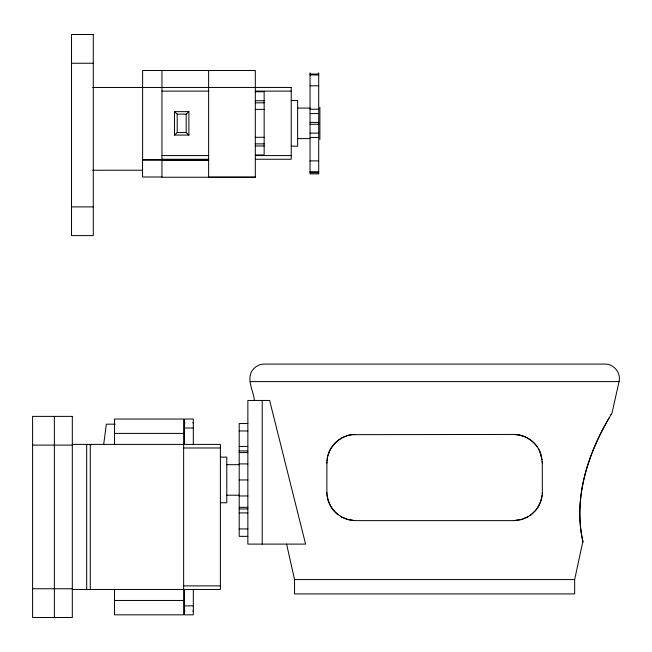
<?xml version="1.0" encoding="UTF-8"?>
<svg xmlns="http://www.w3.org/2000/svg" width="652" height="652" viewBox="0 0 652 652"><rect width="100%" height="100%" fill="white"/><g stroke="black" fill="none" stroke-linecap="round" stroke-linejoin="round"><path stroke-width="0.98" d="M338.135 514.721C331.11 509.408 326.815 500.712 326.864 491.901L326.897 461.844M326.864 463.173L327.589 456.783M531.877 514.078C538.438 508.731 542.391 500.361 542.342 491.901L542.277 461.323M542.317 493.034L542.277 493.792M326.986 460.54C327.964 447.15 339.488 435.593 352.871 434.574M610.916 414.811L612.024 412.928L619.058 381.599C621.177 372.993 613.899 363.897 605.04 364.085L264.166 364.085C258.689 364.109 253.506 367.451 251.15 372.39C247.255 381.607 253.579 391.241 254.378 400.45M542.138 495.316L540.598 501.755L537.721 507.517M103.676 444.395L106.366 424.175L115.347 424.175M286.595 544.102L294.549 579.563L294.549 593.923L574.656 593.923L574.656 579.563L582.872 541.364M327.638 456.547L329.505 451.151M329.635 450.858L330.303 449.546M609.147 417.891C587.411 454.9 573.1 499.228 583.043 542.187M607.371 421.053C586.824 456.938 573.613 499.579 582.782 540.94M607.794 420.287L611.03 414.615M330.458 449.261L331.159 448.063M331.346 447.769L335.813 442.333M537.517 507.827L536.466 509.302M536.246 509.595L535.781 510.174M535.577 510.418L531.07 514.721M174.516 111.631L177.205 114.124L186.187 114.124L188.884 111.631L188.884 135.07L174.516 135.07L174.516 111.631L188.884 111.631M174.516 135.07L177.205 132.576L186.187 132.576L188.884 135.07M336.139 442.04L337.06 441.217M337.491 440.866L341.852 437.94L346.538 435.903M531.193 514.624L529.962 515.52M530.655 515.031L527.256 517.183M528.552 516.441L521.217 519.603L513.613 520.63L354.957 520.622L348.298 519.685L341.811 517.109M526.808 517.419L522.26 519.302M346.864 435.797L348.233 435.406M521.95 519.391L514.249 520.622M348.535 435.324L349.904 435.014M350.246 434.941L351.648 434.713M351.998 434.664L513.613 434.444L519.848 435.128M354.378 434.468L355.593 434.444M71.516 63.244L93.285 63.244M310.05 74.035L318.706 74.035M310.05 74.972L318.706 74.972M310.05 85.811L318.706 85.811M92.665 87.474L255.315 87.449M255.6 87.449L291.232 87.449M161.949 91.117L208.77 91.117M255.6 91.117L291.232 91.117M255.315 91.745L264.15 91.745L264.15 154.956L255.315 154.956M291.232 100.522L297.622 100.522L297.622 146.178L291.232 146.178M255.315 100.726L264.15 100.726M255.315 102.829L264.15 102.829M297.622 108.085L310.05 108.085M310.05 109.234L318.706 109.234M255.315 109.397L264.15 109.397M310.05 113.57L318.706 113.57M310.05 122.413L318.706 122.413M310.05 124.287L318.706 124.287M310.05 133.13L318.706 133.13M255.315 137.303L264.15 137.303M310.05 137.466L318.706 137.466M297.622 138.615L310.05 138.615M255.315 143.872L264.15 143.872M255.315 145.975L264.15 145.975M161.949 155.583L208.77 155.583M255.6 155.583L291.232 155.583M161.949 159.251L208.77 159.251M255.6 159.251L291.232 159.251L291.232 87.466M208.632 160.025L142.552 160.025L142.552 177.002L161.949 177.002M161.949 160.278L208.632 160.278M310.05 160.889L318.706 160.889M92.682 170.245L142.552 170.221M310.05 171.729L318.706 171.729M310.05 172.666L318.706 172.666M255.315 177.124L208.632 177.124L208.632 70.481M71.516 206.888L93.285 206.888M250.156 381.599L619.058 381.599M184.475 422.789L185.029 422.789M192.756 422.789L193.31 422.789M247.858 423.539L239.202 423.539L239.202 536.351L247.858 536.351M184.475 428.014L193.31 428.014M239.202 430.956L247.858 430.956M114.516 433.401L183.644 433.401M72.315 444.395L220.384 444.395L220.384 589.465L72.315 589.473M32.6 445.112L72.315 445.112M239.202 446.441L247.858 446.441M183.742 447.981L220.384 447.981M239.202 450.931L247.858 450.931M239.202 452.553L247.858 452.553M220.384 457.117L226.782 457.117L226.782 502.773L220.384 502.773M239.202 463.914L247.858 463.914M226.782 464.68L239.202 464.68M239.202 479.945L247.858 479.945M226.782 495.21L239.202 495.21M239.202 495.968L247.858 495.968M239.202 507.337L247.858 507.337M239.202 508.959L247.858 508.959M239.202 512.904L247.858 512.904M239.202 528.935L247.858 528.935M294.549 579.563L574.656 579.563M183.742 585.887L220.384 585.887M32.6 588.756L72.315 588.756M114.516 600.468L183.644 600.468M184.475 605.855L193.31 605.855M184.475 611.079L185.029 611.079M192.756 611.079L193.31 611.079M513.613 434.444L515.422 434.501M354.615 520.614L347.263 519.391M516.335 434.574L518.984 434.949M519.302 435.014L525.292 436.921L530.842 440.181M520.133 435.194L522.342 435.797M346.945 519.302L342.398 517.419M522.668 435.903L523.963 436.375M524.281 436.498C530.932 439.13 536.498 444.354 539.554 450.825M341.95 517.183L336.954 513.76L333.196 509.888M341.526 516.946L340.654 516.441M531.282 440.516L534.958 443.939M535.325 444.362L536.4 445.675M332.52 509.016L330.898 506.58M536.743 446.131L537.077 446.596M538.471 448.78L538.919 449.57M330.711 506.254L328.233 500.654M539.31 450.328L540.818 453.939M539.701 451.151L542.138 459.774M540.915 454.232L542.342 463.173M328.119 500.28L326.986 494.558M326.905 493.417L326.88 492.659M319.887 107.262L319.887 139.438M318.706 72.828L318.706 173.872L310.05 173.872L310.05 72.828M262.226 400.45L262.226 544.102M193.31 444.395L193.31 419.04L184.475 419.04L184.475 444.395M193.31 589.473L193.31 614.828L184.475 614.828L184.475 589.473M186.187 114.124L186.187 132.576M177.205 114.124L177.205 132.576M161.949 70.481L161.949 159.773L142.617 159.773L142.617 70.481L255.315 70.481L255.315 177.254L161.949 177.254L161.949 160.025M114.516 444.395L114.516 419.04L183.644 419.04L183.644 614.828L114.516 614.828L114.516 589.473M91.101 444.403L91.101 444.974M90.278 444.395L90.278 589.473M86.683 444.395L86.683 589.473M54.361 416.383L54.361 617.485M93.285 34.515L71.516 34.515L71.516 235.617L93.285 235.617L93.285 34.515M269.626 400.45L247.858 400.45L247.858 544.102L305.592 544.102L269.626 400.45M72.315 416.383L32.6 416.383L32.6 617.485L72.315 617.485L72.315 416.383"/></g></svg>
